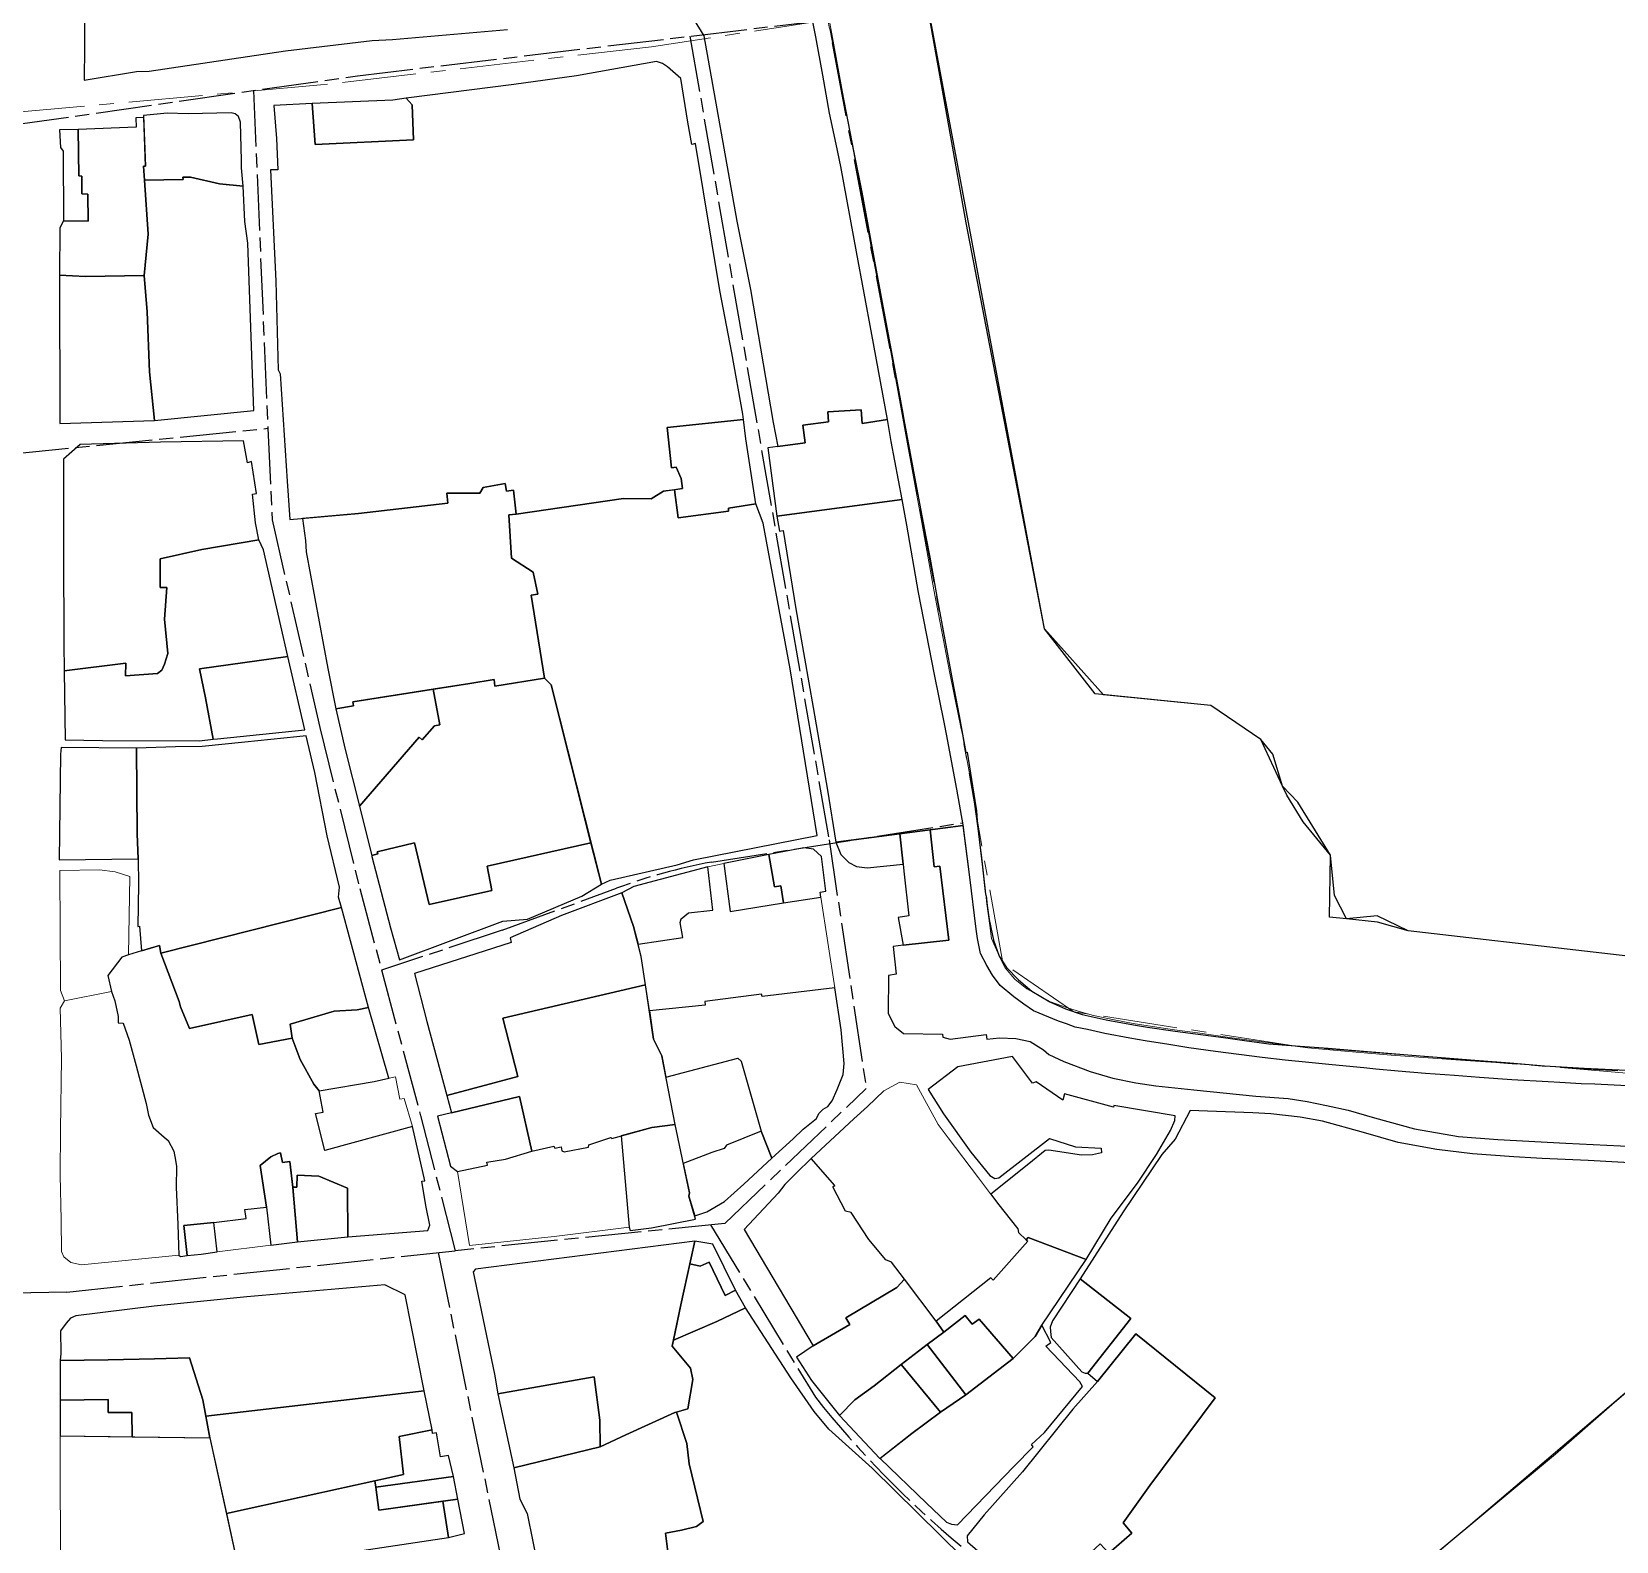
# Model space of a CAD drawing. Header units: millimetres. Extents: x 125232 to 134072, y 142885 to 152835.
# Drawn here: x 129595 to 130274, y 149161 to 149808 of the extents above; entities that cross this region are included whole.
import ezdxf

# ---------------------------------------------------------------- set-up
doc = ezdxf.new("R2010")
doc.units = ezdxf.units.MM
doc.linetypes.add('ACAD_ISO08W100', pattern=[36, 24, -3, 6, -3])
doc.linetypes.add('CENTER', pattern=[50.8, 31.75, -6.35, 6.35, -6.35])
for name, color, linetype in [('commerce', 10, 'Continuous'), ('commerce & office', 242, 'Continuous'), ('commerce and residence', 32, 'Continuous'), ('culture', 21, 'Continuous'), ('green & plaza', 80, 'Continuous'), ('hospital', 231, 'Continuous'), ('military', 76, 'Continuous'), ('reserve', 253, 'Continuous'), ('residence', 2, 'Continuous'), ('residence-bad', 41, 'Continuous'), ('villadom', 51, 'Continuous'), ('water', 4, 'Continuous'), ('老城北中心线', 7, 'ACAD_ISO08W100')]:
    doc.layers.add(name, color=color, linetype=linetype)
for name, color, linetype, lineweight in [('government', 221, 'Continuous', 0), ('historical site', 232, 'Continuous', 0), ('municipal utilities', 151, 'Continuous', 0), ('school', 31, 'Continuous', 0), ('super block', 6, 'CENTER', 0)]:
    doc.layers.add(name, color=color, linetype=linetype, lineweight=lineweight)

msp = doc.modelspace()

# ---------------------------------------------------------------- linework, layer by layer
at = {"layer": 'commerce'}
for points in [[(129616.91, 149745.91), (129615.6, 149745.99), (129615.27, 149765.94), (129607.31, 149765.75), (129607.77, 149758.23), (129608.91, 149756.56), (129609.12, 149726.7), (129619.64, 149726.6), (129619.44, 149738.18), (129616.91, 149738.26)], [(129690.01, 149609.76), (129691.72, 149610.02), (129689.6, 149623.63), (129687.87, 149623.15), (129686.22, 149632.53), (129650.63, 149631.98), (129616.2, 149631.02), (129608.99, 149624.71), (129609.08, 149585.24), (129609.22, 149545.77), (129609.27, 149533.99), (129635.74, 149537.38), (129635.62, 149531.95), (129649.25, 149532.89), (129651.11, 149534.36), (129652.26, 149536.82), (129653.79, 149541.52), (129652.25, 149556.11), (129653.28, 149569.76), (129650.53, 149569.76), (129650.45, 149581.97), (129668.31, 149586.01), (129692.66, 149590.21), (129691.29, 149597.42)], [(129871.04, 149339.73), (129861.02, 149338.4), (129847.91, 149334.85), (129851.4, 149295.81), (129851.82, 149294.28), (129860.87, 149295.46), (129879.85, 149299.25), (129876.95, 149309.09), (129877.15, 149310.51)], [(129887.19, 149288.51), (129879.47, 149289.8), (129877.34, 149280.07), (129881.82, 149279.1), (129885.58, 149280.78), (129892.55, 149266.44), (129896.87, 149268.78)], [(129752.91, 149206.17), (129766.98, 149208.96), (129763.51, 149225.74), (129669.97, 149214.87), (129671.7, 149205.54), (129678.81, 149173.14), (129754.63, 149189.85)]]:
    msp.add_lwpolyline(points, close=True, dxfattribs=at)
msp.add_lwpolyline([(129994.29, 149154.23), (129955.47, 149192.57), (129936.86, 149209.22), (129930.62, 149216.78), (129920.64, 149231.3), (129901.19, 149261.26), (129888.86, 149255.41), (129870.3, 149247.36), (129869.77, 149244.87), (129877.64, 149235.37), (129878.71, 149230.59), (129876.51, 149217.91), (129871.64, 149216.61), (129876.12, 149203.11), (129877.13, 149194.46), (129883.08, 149169.77), (129880.15, 149167.58), (129873.82, 149166.02), (129866.94, 149164.74), (129867.95, 149156.74)], dxfattribs=at)
at = {"layer": 'commerce & office'}
msp.add_lwpolyline([(130047.17, 149281.93), (130022.23, 149291.34), (130021.45, 149290.36), (130022.12, 149289.74), (130007.36, 149273.06), (130006.26, 149274.02), (129982.94, 149255.47), (129986.19, 149250.84), (129995.26, 149258), (129998.33, 149254.21), (130001.26, 149256.42), (130015.83, 149239.56), (130025.3, 149248.91), (130028.21, 149253.82), (130028.21, 149253.81)], close=True, dxfattribs=at)
at = {"layer": 'commerce and residence'}
for points in [[(129644.83, 149687.79), (129643.56, 149703.41), (129618.51, 149702.96), (129607.31, 149703.5), (129607.45, 149640.03), (129647.97, 149641.21), (129645.95, 149662.06)], [(129797.25, 149426.83), (129807.79, 149427.61), (129831.09, 149437.47), (129839.49, 149442.68), (129835.01, 149460.42), (129790.54, 149450.36), (129792.59, 149440.02), (129765.65, 149433.99), (129759.38, 149460.38), (129743.41, 149456.5), (129743.71, 149455.65), (129741.07, 149454.99), (129741.18, 149454.56), (129749.07, 149424.03), (129752.99, 149410.22)], [(129953.97, 149290.5), (129946.41, 149302.07), (129944.03, 149302.67), (129938.67, 149313.05), (129939.46, 149313.68), (129929.34, 149325.25), (129922.87, 149318.83), (129918.11, 149314.01), (129915.23, 149310.36), (129900.67, 149294.71), (129930.22, 149244.91), (129945.85, 149254.1), (129944.17, 149256.93), (129965.98, 149269.95), (129969.34, 149273.44), (129963.76, 149280.82), (129961.27, 149281.77)], [(129755.36, 149266.75), (129746.65, 149271.03), (129687.52, 149265.91), (129647.93, 149261.91), (129614.33, 149257.82), (129612.03, 149256.83), (129610.13, 149254.68), (129607.82, 149251.32), (129607.86, 149241.65), (129607.68, 149238.64), (129628.22, 149238.93), (129648.1, 149239.41), (129662.96, 149239.85), (129668.69, 149221.79), (129669.97, 149214.87), (129763.51, 149225.74)], [(129776.17, 149189), (129742.8, 149184.36), (129744.2, 149174.62), (129778.01, 149179.33)]]:
    msp.add_lwpolyline(points, close=True, dxfattribs=at)
at = {"layer": 'culture'}
for points in [[(129809.44, 149566.45), (129812.23, 149566.88), (129810.24, 149576.32), (129800.98, 149582.26), (129799.76, 149600.81), (129802.97, 149601.2), (129801.8, 149611.38), (129798.8, 149611.05), (129798.3, 149614.32), (129788.86, 149612.58), (129787.41, 149610.17), (129773.29, 149610.1), (129773.68, 149605.89), (129735.46, 149601.43), (129711.43, 149599.34), (129712.67, 149589.88), (129713, 149584.96), (129722.28, 149535.03), (129725.73, 149517.77), (129733.28, 149519.03), (129732.94, 149520.72), (129783.11, 149528.64), (129793.47, 149530.38), (129793.83, 149527.44), (129815.14, 149530.84)], [(129984.49, 149450.34), (129982.03, 149450.06), (129980.33, 149465.98), (129967.36, 149464.29), (129968.74, 149451.19), (129969.04, 149448.29), (129971.11, 149429.16), (129966.64, 149428.39), (129968.74, 149416.6), (129988.27, 149418.7)], [(129707.27, 149312.79), (129706.05, 149323.87), (129702.81, 149323.48), (129702.07, 149327.63), (129700.86, 149327.37), (129697.89, 149325.86), (129693.25, 149322.19), (129696.02, 149304.34), (129697.85, 149288.06), (129709.27, 149289.46)], [(129673.39, 149297.75), (129660.55, 149296.5), (129662.03, 149283.57), (129668.05, 149284.19), (129674.9, 149285.19)]]:
    msp.add_lwpolyline(points, close=True, dxfattribs=at)
at = {"layer": 'government'}
for points in [[(129637.46, 149445.94), (129631.13, 149448.01), (129624.45, 149448.81), (129607.52, 149448.47), (129607.81, 149397.17), (129609.47, 149392.75), (129629.66, 149396.71), (129628, 149403.52), (129634.08, 149411.35), (129636.94, 149412.46)], [(129933.54, 149437.16), (129917.53, 149434.62), (129894.65, 149430.99), (129891.93, 149451.55), (129885.04, 149450.08), (129887.17, 149431.49), (129876.8, 149430.36), (129873.68, 149427.8), (129873.25, 149426.24), (129874.39, 149419.86), (129855.16, 149417.03), (129856.51, 149411.67), (129858.37, 149399.61), (129860.02, 149388.36), (129883.96, 149390.88), (129883.73, 149392.4), (129908.05, 149395.59), (129908.28, 149394.53), (129939.52, 149398.32)], [(129847.91, 149334.85), (129843.89, 149333.77), (129843.51, 149334.2), (129834.05, 149331.04), (129833.94, 149330.05), (129823.49, 149327.98), (129822.54, 149328.53), (129822.19, 149330.16), (129819.46, 149329.62), (129819.05, 149330.51), (129809.69, 149328.32), (129798.41, 149324.89), (129790.41, 149323.59), (129790.7, 149322.37), (129777.86, 149319.56), (129783.02, 149287.86), (129819.22, 149291.77), (129851.4, 149295.81)], [(129684.32, 149148.08), (129671.7, 149205.54), (129607.65, 149206.46), (129607.82, 149142.84), (129607.63, 149094.54), (129622.74, 149094.85), (129622.64, 149096.61), (129650.9, 149096.91), (129651.54, 149085.11), (129651.95, 149079.53), (129654.02, 149077.46), (129689.34, 149078.49), (129689.54, 149070.68), (129712.26, 149073.49), (129708.78, 149095.21), (129697.9, 149094.41), (129694.55, 149120.16), (129693.97, 149134.06), (129691.22, 149133.77)]]:
    msp.add_lwpolyline(points, close=True, dxfattribs=at)
at = {"layer": 'green & plaza'}
for points in [[(130343.56, 149404.41), (130185.08, 149422.73), (130171.86, 149429.1), (130158.67, 149427.86), (130153.5, 149437.8), (130151.81, 149455.13), (130140.05, 149469.32), (130133.09, 149480.73), (130131.31, 149484.71), (130122.02, 149504.62), (130100.53, 149519.22), (130054.53, 149523.77), (130029.31, 149552.04), (129995.71, 149725.97), (129974.77, 149843.72)], [(129618.07, 149835.12), (129618.02, 149801.28), (129617.9, 149786.99), (129640.38, 149790.65), (129645.72, 149790.84), (129704.16, 149799.55), (129741.21, 149803.99), (129750, 149804.48), (129799.27, 149808.72)], [(129879.15, 149812.7), (129883.34, 149806.03), (129897.56, 149726.59), (129903.3, 149697.28), (129913.01, 149640.4), (129915.02, 149630.16), (129926.71, 149631.72), (129925.72, 149639.21), (129936.7, 149640.67), (129936.52, 149644.93), (129950.76, 149645.75), (129951.22, 149639.95), (129961.97, 149641.67), (129955.38, 149678.1), (129948.7, 149713.54), (129942, 149750), (129940.01, 149759.58), (129937.21, 149772.91), (129934.3, 149789.14), (129931.3, 149805.52), (129928.93, 149817.7)], [(129937.34, 149809.05), (129940.79, 149791.44), (129944.17, 149773.76), (129947.59, 149756.08), (129951, 149739), (129953.71, 149724.28), (129956.48, 149709.49), (129959.75, 149691.81), (129963.62, 149671.16), (129966.88, 149653.52), (129968.62, 149644.22), (129969.1, 149641.64), (129972.93, 149621), (129976.76, 149600.36), (129978.41, 149591.49), (129980.1, 149582.65), (129983.36, 149564.96), (129986.63, 149547.25), (129989.93, 149529.56), (129992.67, 149514.76), (129995.6, 149499.12), (129996.12, 149499.23), (129999.39, 149478.55), (130000.11, 149474.06), (130000.63, 149467.84), (130002.66, 149449.94), (130003.93, 149439.5), (130004.21, 149437.66), (130004.27, 149437.67), (130004.69, 149433.57), (130005.52, 149427.54), (130007.42, 149418.72), (130009.87, 149411.79), (130013, 149406.94), (130018.09, 149401.65), (130023.9, 149396.84), (130031.59, 149392.25), (130038.32, 149389.26), (130045.46, 149386.82), (130055.66, 149384.61), (130067.46, 149382.47), (130073.42, 149381.43), (130085.29, 149379.75), (130097.21, 149378.18), (130106.03, 149376.95), (130115, 149375.73), (130125.37, 149374.31), (130132.89, 149373.74), (130138.85, 149373.28), (130150.79, 149372.41), (130164.26, 149371.26), (130174.69, 149370.46), (130186.68, 149369.5), (130195.68, 149368.77), (130213.69, 149367.32), (130228.59, 149366.14), (130243.54, 149364.91), (130260.53, 149363.92), (130272.48, 149363.31), (130284.49, 149362.69)], [(130281.79, 149356.21), (130273.32, 149356.61), (130265.04, 149356.99), (130259.15, 149357.2), (130250, 149357.69), (130245.03, 149357.95), (130229.45, 149358.85), (130215.57, 149359.82), (130204.98, 149360.72), (130192.45, 149361.61), (130180.76, 149362.63), (130171.19, 149363.46), (130166.15, 149364.02), (130152.57, 149365.34), (130142.52, 149366.35), (130132.45, 149367.26), (130122.6, 149368.4), (130102.54, 149371), (130091.16, 149372.62), (130082.62, 149373.94), (130072.46, 149375.64), (130065.91, 149376.68), (130055.19, 149378.66), (130047.7, 149380.38), (130042.47, 149381.4), (130038.67, 149382.85), (130035.35, 149383.93), (130024.59, 149388.37), (130020.48, 149391.31), (130016.15, 149394.43), (130010.28, 149399.21), (130006.98, 149403.65), (130004.64, 149407.81), (130001.86, 149412.99), (130000.53, 149419.39), (130000, 149423.43), (129997.34, 149445.66), (129994.48, 149467.83), (129980.33, 149465.98), (129982.03, 149450.06), (129984.49, 149450.34), (129988.27, 149418.7), (129968.74, 149416.6), (129964.5, 149415.92), (129965.81, 149404.11), (129962.41, 149403.52), (129962.34, 149387.32), (129965.14, 149381.74), (129968.92, 149378.77), (129985.56, 149378.38), (129985.71, 149377.15), (129988.83, 149376.28), (130004.28, 149378.31), (130004.57, 149376.25), (130009.99, 149376.9), (130016.99, 149376.6), (130023.19, 149375.27), (130028.82, 149371.74), (130031.2, 149369.65), (130037.61, 149366.67), (130048.88, 149362.38), (130058.51, 149359.52), (130068.43, 149357.61), (130077.04, 149356.26), (130093.21, 149354.58), (130119.85, 149351.94), (130133.62, 149350.86), (130141.79, 149349.55), (130150.08, 149347.94), (130159.44, 149345.87), (130170.65, 149342.57), (130187.78, 149337.86), (130206.63, 149334.57), (130223.46, 149333.36), (130252.67, 149331.79), (130287.7, 149329.97)]]:
    msp.add_lwpolyline(points, dxfattribs=at)
for points in [[(129967.36, 149464.29), (129939.91, 149460.7), (129942.1, 149455.35), (129945.46, 149451.99), (129948.82, 149450.19), (129953.35, 149449.6), (129968.74, 149451.19)], [(129778.01, 149179.33), (129771.59, 149178.43), (129773.92, 149162.88), (129780.79, 149164.57)]]:
    msp.add_lwpolyline(points, close=True, dxfattribs=at)
at = {"layer": 'historical site'}
for points in [[(130281.79, 149356.21), (130273.32, 149356.61), (130265.04, 149356.99), (130259.15, 149357.2), (130250, 149357.69), (130245.03, 149357.95), (130229.45, 149358.85), (130215.57, 149359.82), (130204.98, 149360.72), (130192.45, 149361.61), (130180.76, 149362.63), (130171.19, 149363.46), (130166.15, 149364.02), (130152.57, 149365.34), (130142.52, 149366.35), (130132.45, 149367.26), (130122.6, 149368.4), (130102.54, 149371), (130091.16, 149372.62), (130082.62, 149373.94), (130072.46, 149375.64), (130065.91, 149376.68), (130055.19, 149378.66), (130047.7, 149380.38), (130042.47, 149381.4), (130038.67, 149382.85), (130035.35, 149383.93), (130024.59, 149388.37), (130020.48, 149391.31), (130016.15, 149394.43), (130010.28, 149399.21), (130006.98, 149403.65), (130004.64, 149407.81), (130001.86, 149412.99), (130000.53, 149419.39), (130000, 149423.43), (129997.34, 149445.66), (129994.43, 149468.15), (129991.79, 149483.35), (129988.58, 149500), (129987.42, 149506.25), (129986.33, 149512.08), (129982.17, 149532.43), (129975.37, 149567.56), (129970.28, 149596.39), (129963.67, 149632.31), (129955.38, 149678.1), (129948.7, 149713.54), (129942, 149750), (129940.01, 149759.58), (129937.21, 149772.91), (129934.3, 149789.14), (129931.3, 149805.52), (129928.93, 149817.7)], [(129935.85, 149819.05), (129938.23, 149806.83), (129941.23, 149790.4), (129944.14, 149774.19), (129946.63, 149760.82), (129948.7, 149750), (129955.17, 149714.74), (129961.85, 149679.3), (129970.15, 149633.5), (129976.75, 149597.55), (129981.84, 149568.76), (129988.63, 149533.71), (129992.78, 149513.37), (129994.1, 149506.71), (129995.26, 149500), (129998.29, 149484.03), (130000, 149471.79), (130002.31, 149455.24), (130003.94, 149441.1), (130004.6, 149434.24), (130005.88, 149424.94), (130006.65, 149419.38), (130010.3, 149411.02), (130012.45, 149406.87), (130016.65, 149401.97), (130021.71, 149397.85), (130031.89, 149392.3), (130039.11, 149389.65), (130045.09, 149387.81), (130050.21, 149386.45), (130059.13, 149384.58), (130067.33, 149383.06), (130073.76, 149382.03), (130084.95, 149380.29), (130094.86, 149378.96), (130109.52, 149376.92), (130130.17, 149374.2), (130142.15, 149372.62), (130156.18, 149371.25), (130177.76, 149369.42), (130207.53, 149367.29), (130231.23, 149365.73), (130250, 149364.26), (130259.36, 149363.54), (130266.88, 149363.09), (130274.96, 149362.69)]]:
    msp.add_lwpolyline(points, dxfattribs=at)
msp.add_lwpolyline([(129696.02, 149304.34), (129686.7, 149303.28), (129687.29, 149299.51), (129673.39, 149297.75), (129674.9, 149285.19), (129697.85, 149288.06)], close=True, dxfattribs=at)
at = {"layer": 'hospital'}
msp.add_lwpolyline([(129879.79, 149759.89), (129878.17, 149759.44), (129876.55, 149768.95), (129873.47, 149787.7), (129867.78, 149792.71), (129865.62, 149794.08), (129863.14, 149795.01), (129828.86, 149788.88), (129801.9, 149785.19), (129755.77, 149779.36), (129758.37, 149776.49), (129759, 149761.47), (129716.9, 149759.38), (129715.64, 149776.97), (129699.2, 149776.13), (129700.28, 149762), (129700.8, 149748.61), (129697.66, 149748.67), (129700.06, 149700.94), (129700.99, 149662.88), (129701.87, 149661.26), (129704.87, 149615.32), (129706.05, 149598.87), (129735.46, 149601.43), (129773.68, 149605.89), (129773.29, 149610.1), (129787.41, 149610.17), (129788.86, 149612.58), (129798.3, 149614.32), (129798.8, 149611.05), (129801.8, 149611.38), (129802.97, 149601.2), (129848.95, 149607.83), (129860.77, 149607.69), (129866.1, 149610.96), (129874.17, 149612.06), (129873.69, 149616.4), (129871.48, 149621.22), (129869.55, 149621.01), (129867.64, 149638.2), (129900.32, 149641.74), (129900.04, 149644.02), (129895.41, 149670.16), (129890.22, 149696.98)], close=True, dxfattribs=at)
at = {"layer": 'military'}
for points in [[(129728.13, 149432.69), (129650.74, 149413.12), (129658.54, 149392.39), (129659.18, 149390.08), (129663.01, 149380.86), (129689.89, 149386.89), (129692.67, 149373.98), (129707.04, 149376.7), (129706.16, 149382.78), (129724.95, 149388.25), (129734.8, 149388.91), (129739.69, 149389.87)], [(129879.47, 149289.8), (129785.56, 149277.73), (129784.52, 149276.58), (129793.68, 149232.76), (129795.15, 149224.4), (129836.31, 149231.7), (129838.76, 149213.11), (129838.98, 149201.73), (129849.94, 149206.81), (129870.99, 149216.44), (129876.51, 149217.91), (129878.71, 149230.59), (129877.64, 149235.37), (129869.77, 149244.87), (129873.5, 149262.58)]]:
    msp.add_lwpolyline(points, close=True, dxfattribs=at)
for points in [[(130287.57, 149322.95), (130262.24, 149324.26), (130242.45, 149325.22), (130230.31, 149325.83), (130212.59, 149327.23), (130197.39, 149328.99), (130180.78, 149332.06), (130165.99, 149336.38), (130148.35, 149341.22), (130138.86, 149342.82), (130126.21, 149344.36), (130118.6, 149344.78), (130099.18, 149345.47), (130091.71, 149345.75), (130085.24, 149333.48), (130079.56, 149326.86), (130062.99, 149302.3), (130044.58, 149273.68), (130066.23, 149256.6), (130047.84, 149233.2), (130051.99, 149229.72), (130068.36, 149250.16), (130102.43, 149222.7), (130074.48, 149185.1), (130062.94, 149169.21), (130066.77, 149164.78), (130056.8, 149156.11)], [(130196.28, 149155.38), (130248.17, 149198.66), (130272.37, 149219.76), (130297.47, 149241.37)]]:
    msp.add_lwpolyline(points, dxfattribs=at)
at = {"layer": 'municipal utilities'}
msp.add_lwpolyline([(129899.41, 149366.8), (129897.86, 149368.17), (129867.14, 149359.96), (129871.04, 149339.73), (129874.54, 149323), (129886.82, 149327.78), (129892.1, 149329.51), (129893.13, 149330.85), (129907.96, 149336.85)], close=True, dxfattribs=at)
at = {"layer": 'reserve'}
for points in [[(129896.87, 149268.78), (129892.55, 149266.44), (129885.58, 149280.78), (129881.82, 149279.1), (129877.34, 149280.07), (129873.5, 149262.58), (129870.3, 149247.36), (129888.86, 149255.41), (129901.19, 149261.26)], [(129883.08, 149169.77), (129877.13, 149194.46), (129876.12, 149203.11), (129871.64, 149216.61), (129870.99, 149216.44), (129849.94, 149206.81), (129838.98, 149201.73), (129801.95, 149192.73), (129804.51, 149179.34), (129807.67, 149173.15), (129817.4, 149125.24), (129818.92, 149123.72), (129822.46, 149121.07), (129857.22, 149131.43), (129856.96, 149132.94), (129862.27, 149134.33), (129867.12, 149145.53), (129867.95, 149156.74), (129866.94, 149164.74), (129873.82, 149166.02), (129880.15, 149167.58)]]:
    msp.add_lwpolyline(points, close=True, dxfattribs=at)
at = {"layer": 'residence'}
for points in [[(129758.37, 149776.49), (129755.77, 149779.36), (129750.08, 149778.45), (129715.64, 149776.97), (129716.9, 149759.38), (129759, 149761.47)], [(129688.08, 149717.2), (129686.71, 149726.44), (129685.98, 149741.64), (129675.88, 149742.64), (129663.48, 149745.42), (129660.22, 149745.5), (129660.27, 149744.48), (129643.72, 149744.16), (129645.26, 149720.99), (129643.56, 149703.41), (129644.83, 149687.79), (129645.95, 149662.06), (129647.97, 149641.21), (129690.54, 149645.57), (129689.68, 149669.05)], [(129920.29, 149534.95), (129908.79, 149597.3), (129905.58, 149605.55), (129893.87, 149603.69), (129893.98, 149602.39), (129872.4, 149599.63), (129870.81, 149611.6), (129866.1, 149610.96), (129860.77, 149607.69), (129848.95, 149607.83), (129802.97, 149601.2), (129799.76, 149600.81), (129800.98, 149582.26), (129810.24, 149576.32), (129812.23, 149566.88), (129809.44, 149566.45), (129815.14, 149530.84), (129817.94, 149528.06), (129839.49, 149442.68), (129843.24, 149444.4), (129871.95, 149450.99), (129878.98, 149453.12), (129931.87, 149463.5), (129927.78, 149489.05)], [(129975.37, 149567.56), (129970.28, 149596.39), (129968.25, 149607.38), (129914.59, 149600.22), (129915.8, 149593.88), (129917.31, 149594.2), (129922.72, 149560.58), (129930.22, 149518.33), (129936.31, 149482.92), (129939.91, 149460.7), (129994.48, 149467.83), (129994.43, 149468.15), (129991.79, 149483.35), (129988.58, 149500), (129987.42, 149506.25), (129986.33, 149512.08), (129982.17, 149532.43)], [(129694.68, 149585.84), (129692.66, 149590.21), (129668.31, 149586.01), (129650.45, 149581.97), (129650.53, 149569.76), (129653.28, 149569.76), (129652.25, 149556.11), (129653.79, 149541.52), (129652.26, 149536.82), (129651.11, 149534.36), (129649.25, 149532.89), (129635.62, 149531.95), (129635.74, 149537.38), (129609.27, 149533.99), (129609.73, 149504.46), (129625.7, 149504.27), (129667.24, 149504.08), (129673.18, 149504.75), (129669.93, 149522.47), (129667.38, 149534.84), (129705.2, 149540.2), (129702.16, 149553.35)], [(129817.94, 149528.06), (129815.14, 149530.84), (129793.83, 149527.44), (129793.47, 149530.38), (129783.11, 149528.64), (129767.45, 149526.17), (129770.23, 149510.96), (129767.95, 149510.44), (129762.65, 149504.53), (129761.46, 149505.61), (129735.81, 149476.02), (129737.69, 149468.57), (129741.07, 149454.99), (129743.71, 149455.65), (129743.41, 149456.5), (129759.38, 149460.38), (129765.65, 149433.99), (129792.59, 149440.02), (129790.54, 149450.36), (129835.01, 149460.42)], [(129933.81, 149454.57), (129930.27, 149457.72), (129926.26, 149458.3), (129911.17, 149455.33), (129913.63, 149441.51), (129916.3, 149441.95), (129917.53, 149434.62), (129933.54, 149437.16), (129933.2, 149439.3), (129935.65, 149439.63)], [(129856.51, 149411.67), (129853.26, 149424.53), (129848.17, 149438.91), (129822.35, 149429.2), (129800.46, 149419.73), (129800.79, 149417.7), (129759.42, 149404.37), (129764.76, 149383.88), (129773.31, 149352.13), (129803.61, 149360.34), (129797.19, 149385.21), (129858.37, 149399.61)], [(129865.38, 149369.13), (129861.8, 149376.3), (129858.37, 149399.61), (129797.19, 149385.21), (129803.61, 149360.34), (129773.31, 149352.13), (129775.28, 149344.79), (129804.32, 149351.67), (129809.69, 149328.32), (129819.05, 149330.51), (129819.46, 149329.62), (129822.19, 149330.16), (129822.54, 149328.53), (129823.49, 149327.98), (129833.94, 149330.05), (129834.05, 149331.04), (129843.51, 149334.2), (129843.89, 149333.77), (129861.02, 149338.4), (129871.04, 149339.73)], [(129939.52, 149398.32), (129908.28, 149394.53), (129908.05, 149395.59), (129883.73, 149392.4), (129883.96, 149390.88), (129860.02, 149388.36), (129861.8, 149376.3), (129865.38, 149369.13), (129867.14, 149359.96), (129897.86, 149368.17), (129899.41, 149366.8), (129907.96, 149336.85), (129912.54, 149325.27), (129921.64, 149333.58), (129925.91, 149337.68), (129931.61, 149342.31), (129932.63, 149344.5), (129934.49, 149346.36), (129936.42, 149347.49), (129938.29, 149349.84), (129940.47, 149354.74), (129942.98, 149361.17), (129943.43, 149365.87), (129942.12, 149380.31)], [(129739.69, 149389.87), (129734.8, 149388.91), (129724.95, 149388.25), (129706.16, 149382.78), (129707.04, 149376.7), (129710.46, 149367.58), (129716.24, 149356.99), (129718.64, 149354.2), (129742.16, 149358.22), (129748.46, 149359.56)], [(130059.04, 149347.93), (130058.86, 149347.1), (130037.89, 149352.83), (130037.09, 149350.2), (130025.67, 149358.02), (130024.21, 149357.4), (130015.63, 149368.82), (129992.19, 149364.47), (129979.44, 149354.78), (129985.98, 149344.35), (129997.73, 149327.84), (130005.82, 149317.83), (130007.96, 149316.67), (130009.76, 149316.84), (130031.38, 149333.69), (130042.59, 149330.23), (130053.58, 149329.66), (130053.77, 149327.64), (130049.78, 149326.8), (130045.08, 149326.66), (130031.2, 149328.68), (130029.51, 149328.58), (130022.51, 149322.95), (130006.25, 149309.9), (130009.1, 149306.06), (130017.85, 149295.01), (130018.09, 149293.49), (130021.45, 149290.36), (130022.23, 149291.34), (130047.17, 149281.93), (130057.8, 149299.58), (130069.14, 149314.64), (130077.31, 149326.96), (130083.32, 149337.12), (130085.09, 149341.43), (130085.32, 149343.51)], [(129804.32, 149351.67), (129775.28, 149344.79), (129769.33, 149343.28), (129774.82, 149321.88), (129777.86, 149319.56), (129790.7, 149322.37), (129790.41, 149323.59), (129798.41, 149324.89), (129809.69, 149328.32)], [(129730.77, 149312.54), (129718.46, 149317.65), (129709.13, 149318.02), (129709.04, 149312.92), (129707.26, 149312.96), (129709.27, 149289.46), (129730.91, 149291.67)], [(130066.23, 149256.6), (130044.58, 149273.68), (130032.71, 149255.71), (130031.76, 149252.97), (130031.81, 149251.12), (130032.21, 149248.47), (130045.29, 149233.81), (130046.73, 149233.2), (130047.84, 149233.2)], [(130102.43, 149222.7), (130068.36, 149250.16), (130051.99, 149229.72), (130041.47, 149217.77), (130019.87, 149191.02), (130003.4, 149172.54), (129996.19, 149163.58), (129996.25, 149161.01), (130006.28, 149152.33), (130025.81, 149134.91), (130053.14, 149160.22), (130056.8, 149156.11), (130066.77, 149164.78), (130062.94, 149169.21), (130074.48, 149185.1)], [(129836.31, 149231.7), (129795.15, 149224.4), (129801.95, 149192.73), (129838.98, 149201.73), (129838.76, 149213.11)], [(129638.28, 149216.33), (129628.22, 149216.36), (129628.15, 149221.93), (129607.67, 149221.63), (129607.65, 149206.46), (129638.47, 149206.02)], [(129771.59, 149178.43), (129744.2, 149174.62), (129742.8, 149184.36), (129742.44, 149187.17), (129678.81, 149173.14), (129684.32, 149148.08), (129691.22, 149133.77), (129693.97, 149134.06), (129725.78, 149138.67), (129723.47, 149150.29), (129722.63, 149155.14), (129773.92, 149162.88)]]:
    msp.add_lwpolyline(points, close=True, dxfattribs=at)
at = {"layer": 'residence-bad'}
for points in [[(129643.41, 149771.04), (129640.07, 149770.93), (129640.23, 149766.92), (129615.27, 149765.94), (129615.6, 149745.99), (129616.91, 149745.91), (129616.91, 149738.26), (129619.44, 149738.18), (129619.64, 149726.6), (129609.12, 149726.7), (129607.52, 149723.81), (129607.31, 149703.5), (129618.51, 149702.96), (129643.56, 149703.41), (129645.26, 149720.99), (129643.72, 149744.16), (129643.39, 149750.19), (129644.18, 149750.19)], [(129963.67, 149632.31), (129961.97, 149641.67), (129951.22, 149639.95), (129950.76, 149645.75), (129936.52, 149644.93), (129936.7, 149640.67), (129925.72, 149639.21), (129926.71, 149631.72), (129915.02, 149630.16), (129910.81, 149629.59), (129914.59, 149600.22), (129968.25, 149607.38)], [(129901.34, 149633.44), (129900.32, 149641.74), (129867.64, 149638.2), (129869.55, 149621.01), (129871.48, 149621.22), (129873.69, 149616.4), (129874.17, 149612.06), (129870.81, 149611.6), (129872.4, 149599.63), (129893.98, 149602.39), (129893.87, 149603.69), (129905.58, 149605.55)], [(129767.95, 149510.44), (129770.23, 149510.96), (129767.45, 149526.17), (129732.94, 149520.72), (129733.28, 149519.03), (129725.73, 149517.77), (129729.7, 149500.38), (129735.81, 149476.02), (129761.46, 149505.61), (129762.65, 149504.53)], [(129716.7, 149490.54), (129713.06, 149506.25), (129709.07, 149505.77), (129686.71, 149503.5), (129668.5, 149501.63), (129657.05, 149501.47), (129640.33, 149500.97), (129640.6, 149464.25), (129641.01, 149453.45), (129641.15, 149442.6), (129640.93, 149424.53), (129641.65, 149424.63), (129642.52, 149414.11), (129650.24, 149416.4), (129650.74, 149413.12), (129728.13, 149432.69), (129726.83, 149437.04), (129727.27, 149441.36), (129722, 149463.3)], [(129640.33, 149500.97), (129608.04, 149501.24), (129607.76, 149498.28), (129607.24, 149453.03), (129641.01, 149453.45), (129640.6, 149464.25)], [(129911.17, 149455.33), (129891.93, 149451.55), (129894.65, 149430.99), (129917.53, 149434.62), (129916.3, 149441.95), (129913.63, 149441.51)], [(129887.17, 149431.49), (129885.04, 149450.08), (129853.34, 149441.69), (129848.17, 149438.91), (129853.26, 149424.53), (129855.16, 149417.03), (129874.39, 149419.86), (129873.25, 149426.24), (129873.68, 149427.8), (129876.8, 149430.36)], [(129720.34, 149344.99), (129718.64, 149354.2), (129716.24, 149356.99), (129710.46, 149367.58), (129707.04, 149376.7), (129692.67, 149373.98), (129689.89, 149386.89), (129663.01, 149380.86), (129659.18, 149390.08), (129658.54, 149392.39), (129650.74, 149413.12), (129650.24, 149416.4), (129642.52, 149414.11), (129636.94, 149412.46), (129634.08, 149411.35), (129628, 149403.52), (129629.66, 149396.71), (129631.11, 149392.73), (129632.5, 149385.98), (129632.44, 149383.22), (129634.66, 149383.16), (129637.21, 149375.83), (129640.24, 149364.86), (129644.46, 149348.71), (129645.43, 149343.73), (129647.39, 149338.41), (129652.18, 149334.32), (129653.94, 149332.82), (129656.26, 149328.3), (129657.08, 149324.48), (129657.39, 149321.72), (129657.26, 149312.92), (129658.09, 149296.86), (129658.38, 149288.07), (129658.43, 149283.79), (129659.14, 149283.27), (129662.03, 149283.57), (129660.55, 149296.5), (129673.39, 149297.75), (129687.29, 149299.51), (129686.7, 149303.28), (129696.02, 149304.34), (129693.25, 149322.19), (129697.89, 149325.86), (129700.86, 149327.37), (129702.07, 149327.63), (129702.81, 149323.48), (129706.05, 149323.87), (129707.25, 149312.96), (129709.04, 149312.92), (129709.13, 149318.02), (129718.46, 149317.65), (129730.77, 149312.54), (129730.91, 149291.67), (129765.06, 149294.36), (129765.92, 149296.65), (129764.32, 149305.07), (129762.59, 149315.47), (129763.85, 149315.64), (129758.58, 149338.88), (129720.95, 149328.66), (129716.94, 149344.47)], [(129912.54, 149325.27), (129907.96, 149336.85), (129893.13, 149330.85), (129892.1, 149329.51), (129886.82, 149327.78), (129874.54, 149323), (129877.15, 149310.51), (129876.95, 149309.09), (129879.47, 149300.57), (129884.69, 149302.3), (129892.27, 149306.72), (129900.47, 149314.22)], [(129979.02, 149245.49), (129986.19, 149250.84), (129982.94, 149255.47), (129969.34, 149273.44), (129965.98, 149269.95), (129944.17, 149256.93), (129945.85, 149254.1), (129931.95, 149245.93), (129930.22, 149244.91), (129923, 149240.1), (129929.54, 149230.08), (129941.54, 149215.1), (129948.05, 149221.81), (129956.32, 149227.83), (129967.83, 149236.97)], [(130045.59, 149227.48), (130044.38, 149229.51), (130029.9, 149244.77), (130031.94, 149246.38), (130028.21, 149253.81), (130028.16, 149253.73), (130025.3, 149248.91), (130015.83, 149239.56), (129995.57, 149224.03), (129984.77, 149216.47), (129972.49, 149207.41), (129958.86, 149196.73), (129978.67, 149177.61), (129987.34, 149169.49), (129989.4, 149168.59), (129992.04, 149168.34), (130016.15, 149193.26), (130024.5, 149201.68), (130023.66, 149202.66), (130029.26, 149207.8)], [(129979.02, 149245.49), (129967.83, 149236.97), (129984.77, 149216.47), (129995.57, 149224.03)], [(129668.69, 149221.79), (129662.96, 149239.85), (129648.1, 149239.41), (129628.22, 149238.93), (129607.68, 149238.64), (129607.67, 149221.63), (129628.15, 149221.93), (129628.22, 149216.36), (129638.28, 149216.33), (129638.47, 149206.02), (129671.7, 149205.54)], [(129967.83, 149236.97), (129956.32, 149227.83), (129948.05, 149221.81), (129941.54, 149215.1), (129958.77, 149196.66), (129972.49, 149207.41), (129984.77, 149216.47)], [(129773.91, 149197.98), (129770.61, 149197.41), (129768.87, 149207.64), (129767.19, 149207.44), (129766.98, 149208.96), (129752.91, 149206.17), (129754.63, 149189.85), (129742.44, 149187.17), (129742.8, 149184.36), (129776.17, 149189)]]:
    msp.add_lwpolyline(points, close=True, dxfattribs=at)
at = {"layer": 'school'}
for points in [[(129647.39, 149338.41), (129645.43, 149343.73), (129644.46, 149348.71), (129640.24, 149364.86), (129637.21, 149375.83), (129634.66, 149383.16), (129632.44, 149383.22), (129632.5, 149385.98), (129631.11, 149392.73), (129629.66, 149396.71), (129609.47, 149392.75), (129607.68, 149389.62), (129608.18, 149368.03), (129607.77, 149337.4), (129607.67, 149318.03), (129608.07, 149298.98), (129608.17, 149285.4), (129609.23, 149283.11), (129612.15, 149280.68), (129616.73, 149279.62), (129658.43, 149283.79), (129658.38, 149288.07), (129658.09, 149296.86), (129657.26, 149312.92), (129657.39, 149321.72), (129657.08, 149324.48), (129656.26, 149328.3), (129653.94, 149332.82), (129652.18, 149334.32)], [(129754.97, 149350.83), (129753.06, 149350.58), (129751.33, 149360.17), (129742.16, 149358.22), (129718.64, 149354.2), (129720.34, 149344.99), (129716.94, 149344.47), (129720.95, 149328.66), (129758.58, 149338.88)], [(130001.08, 149316.89), (129988.06, 149334), (129983.72, 149339.8), (129974.41, 149356.78), (129967.25, 149357.94), (129960.43, 149354.09), (129953.48, 149347.42), (129947.55, 149342.1), (129929.34, 149325.25), (129939.46, 149313.68), (129938.67, 149313.05), (129944.03, 149302.67), (129946.41, 149302.07), (129953.97, 149290.5), (129961.27, 149281.77), (129963.76, 149280.82), (129969.34, 149273.44), (129982.94, 149255.47), (130006.26, 149274.02), (130007.36, 149273.06), (130022.12, 149289.74), (130021.45, 149290.36), (130018.09, 149293.49), (130017.85, 149295.01), (130009.1, 149306.06)]]:
    msp.add_lwpolyline(points, close=True, dxfattribs=at)
msp.add_lwpolyline([(130294.1, 149238.58), (130174.42, 149136.55)], dxfattribs=at)
at = {"layer": 'super block'}
msp.add_lwpolyline([(130433.9, 149349.1), (130136.16, 149373.41), (130041.89, 149388.04), (130011.37, 149408.95), (129991.3, 149522.16), (129936.43, 149812.85), (129860.98, 149801.33), (129719.21, 149784.99), (129587.51, 149773.17)], dxfattribs=at)
at = {"layer": 'villadom'}
for points in [[(129684.86, 149768.96), (129684.02, 149771.42), (129682.64, 149772.6), (129680.92, 149773), (129662.49, 149772.65), (129653.45, 149772.94), (129643.38, 149771.9), (129644.18, 149750.19), (129643.39, 149750.19), (129643.72, 149744.16), (129660.27, 149744.48), (129660.22, 149745.5), (129663.48, 149745.42), (129675.88, 149742.64), (129685.98, 149741.64), (129685.35, 149749.48), (129685.35, 149752.6)], [(129705.2, 149540.2), (129667.38, 149534.84), (129669.93, 149522.47), (129673.18, 149504.75), (129674.96, 149504.95), (129712.49, 149508.71)], [(130001.26, 149256.42), (129998.33, 149254.21), (129995.26, 149258), (129986.19, 149250.84), (129979.02, 149245.49), (129995.57, 149224.03), (130015.83, 149239.56)]]:
    msp.add_lwpolyline(points, close=True, dxfattribs=at)
at = {"layer": 'water'}
msp.add_lwpolyline([(130343.56, 149404.41), (130185.08, 149422.73), (130171.88, 149426.39), (130158.67, 149427.86), (130151.34, 149428.59), (130151.81, 149455.13), (130137.87, 149477.84), (130131.31, 149484.71), (130127.16, 149498.34), (130122.02, 149504.62), (130100.53, 149519.22), (130050.98, 149524.12), (130029.31, 149552.04), (129974.77, 149843.72)], dxfattribs=at)
at = {"layer": '老城北中心线', "linetype": 'ACAD_ISO08W100', "lineweight": 25}
for p, q in [((129734.93, 149788.91), (129936.43, 149812.85)), ((129877.4, 149805.83), (129937, 149461.52)), ((129587.38, 149767.81), (129734.93, 149788.91)), ((129690.48, 149782.55), (129696.57, 149637.9)), ((129690.48, 149782.55), (129696.57, 149637.9)), ((129587.36, 149626.93), (129696.57, 149637.9)), ((129587.36, 149626.93), (129696.57, 149637.9)), ((129587.36, 149626.93), (129696.57, 149637.9)), ((129696.57, 149637.9), (129698.42, 149598.7)), ((129696.57, 149637.9), (129698.42, 149598.7)), ((129698.42, 149598.7), (129718.84, 149509.77)), ((129698.42, 149598.7), (129718.84, 149509.77)), ((129718.84, 149509.77), (129735.98, 149440.78)), ((129718.84, 149509.77), (129735.98, 149440.78)), ((129886.58, 149452.12), (129994.33, 149468.93)), ((129936.98, 149461.6), (129952.93, 149355.19)), ((129735.98, 149440.78), (129762, 149343.48)), ((129735.98, 149440.78), (129762, 149343.48)), ((129796.98, 149422.91), (129845.99, 149440.95)), ((129796.98, 149422.91), (129745.31, 149405.88)), ((129892.31, 149297.41), (129952.93, 149355.19)), ((129761.99, 149343.53), (129776.9, 149285.69)), ((129761.99, 149343.53), (129776.9, 149285.69)), ((129892.31, 149297.41), (129776.9, 149285.69)), ((129886.2, 149296.79), (129931.13, 149222.93)), ((129610.46, 149267.94), (129776.9, 149285.69)), ((129769.5, 149284.9), (129818, 149049.49)), ((129610.46, 149267.94), (129587.29, 149267.47))]:
    msp.add_line(p, q, dxfattribs=at)
for centre, radius, start, end in [((129932.38, 149206.35), 250, 100.55607, 110.21495), ((130277.64, 149499.62), 443.43, 218.60725, 230.15658)]:
    msp.add_arc(centre, radius, start, end, dxfattribs=at)

doc.saveas('drawing.dxf')
